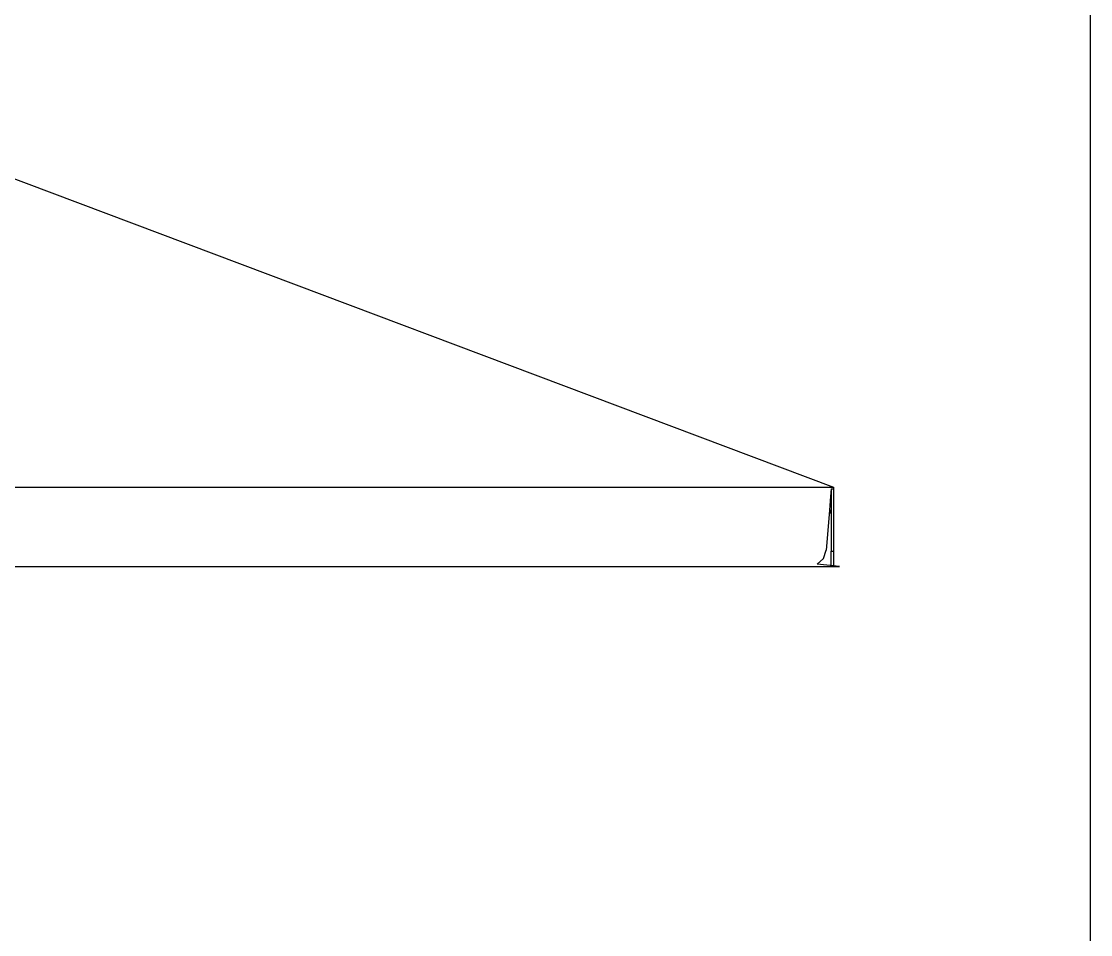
# Model space of a CAD drawing. Header units: millimetres. Extents: x 106699 to 122058, y 158555 to 162844.
# Drawn here: x 108962.6 to 109136.2, y 159804.5 to 159952.8 of the extents above; entities that cross this region are included whole.
import ezdxf

# ---------------------------------------------------------------- set-up
doc = ezdxf.new("R2010")
doc.units = ezdxf.units.MM
doc.layers.add('area', color=200, linetype='Continuous', plot=False)
doc.layers.add('S2000-002 Çizgi', color=7, linetype='Continuous')

# ---------------------------------------------------------------- blocks, each defined once
blk = doc.blocks.new('Layout1')
at = {"layer": 'area'}
blk.add_lwpolyline([(25.54, 1459.46), (25.54, 25.54), (2074.46, 25.54), (2074.46, 1459.46)], close=True, dxfattribs=at)

msp = doc.modelspace()

# ---------------------------------------------------------------- block references
at = {"xscale": 1.174797441050893, "yscale": 1.174797441050893, "zscale": 1.174797441050893}
msp.add_blockref('Layout1', (106699.08, 159501.7), dxfattribs=at)

# ---------------------------------------------------------------- next in the draw order: wipeouts: each hides what was drawn before it
msp.add_wipeout([(108897.97, 159663.32), (108897.97, 159667.17), (108924.26, 159670.72), (108924.29, 159860.4), (108922.02, 159860.4), (108916.75, 159864.39), (108764.4, 159864.39), (108764.4, 159877.25), (108924.26, 159937.45), (108934.54, 159937.45), (109094.4, 159877.25), (109094.4, 159864.39), (108939.58, 159864.39), (108937.28, 159860.41), (108934.53, 159860.41), (108934.54, 159670.72), (108960.83, 159667.17), (108960.83, 159663.32)]).dxf.layer = 'S2000-002 Çizgi'

# ---------------------------------------------------------------- next in the draw order: wipeouts: each hides what was drawn before it
msp.add_wipeout([(108924.26, 159670.72), (108924.29, 159860.4), (108922.02, 159860.4), (108916.75, 159864.39), (108764.4, 159864.39), (108764.4, 159877.25), (108924.26, 159937.45), (108934.54, 159937.45), (109094.4, 159877.25), (109094.4, 159864.39), (108939.58, 159864.39), (108937.28, 159860.41), (108934.53, 159860.41), (108934.54, 159670.72), (108960.83, 159667.17), (108960.83, 159663.32), (108897.97, 159663.32), (108897.68, 159667.15)]).dxf.layer = 'S2000-002 Çizgi'

# ---------------------------------------------------------------- next in the draw order: linework, layer by layer
for p, q in [((108934.54, 159937.38), (109094.4, 159877.17)), ((108764.4, 159877.17), (109094.4, 159877.17)), ((109094.02, 159876.9), (109093.87, 159875.05)), ((109094.02, 159876.9), (109094.4, 159876.9)), ((109094.02, 159876.9), (109094.02, 159874.76)), ((109094.4, 159877.17), (109094.4, 159876.9)), ((109094.4, 159876.9), (109094.4, 159866.82)), ((109093.86, 159874.93), (109093.69, 159872.73)), ((109094.02, 159873.58), (109093.69, 159872.73)), ((109093.87, 159875.05), (109093.86, 159874.93)), ((109093.86, 159874.93), (109094.01, 159874.59)), ((109093.87, 159875.05), (109094.02, 159874.76)), ((109094.02, 159874.76), (109094.01, 159874.59)), ((109094.01, 159874.59), (109094.02, 159873.98)), ((109094.02, 159874.76), (109094.02, 159873.98)), ((109094.02, 159873.98), (109094.02, 159873.58)), ((109094.02, 159873.58), (109094.02, 159866.82)), ((109093.69, 159872.73), (109093.23, 159866.95)), ((109092.78, 159865.62), (109093.23, 159866.95)), ((109094.02, 159866.82), (109094.4, 159866.82)), ((109094.02, 159864.32), (109094.02, 159866.82)), ((109094.4, 159866.82), (109094.4, 159864.32)), ((109091.74, 159864.66), (109092.78, 159865.62)), ((108937.92, 159864.32), (109095.38, 159864.32)), ((109095.38, 159864.32), (109091.74, 159864.66)), ((109094.02, 159864.32), (109094.4, 159864.32))]:
    msp.add_line(p, q)

doc.saveas('drawing.dxf')
